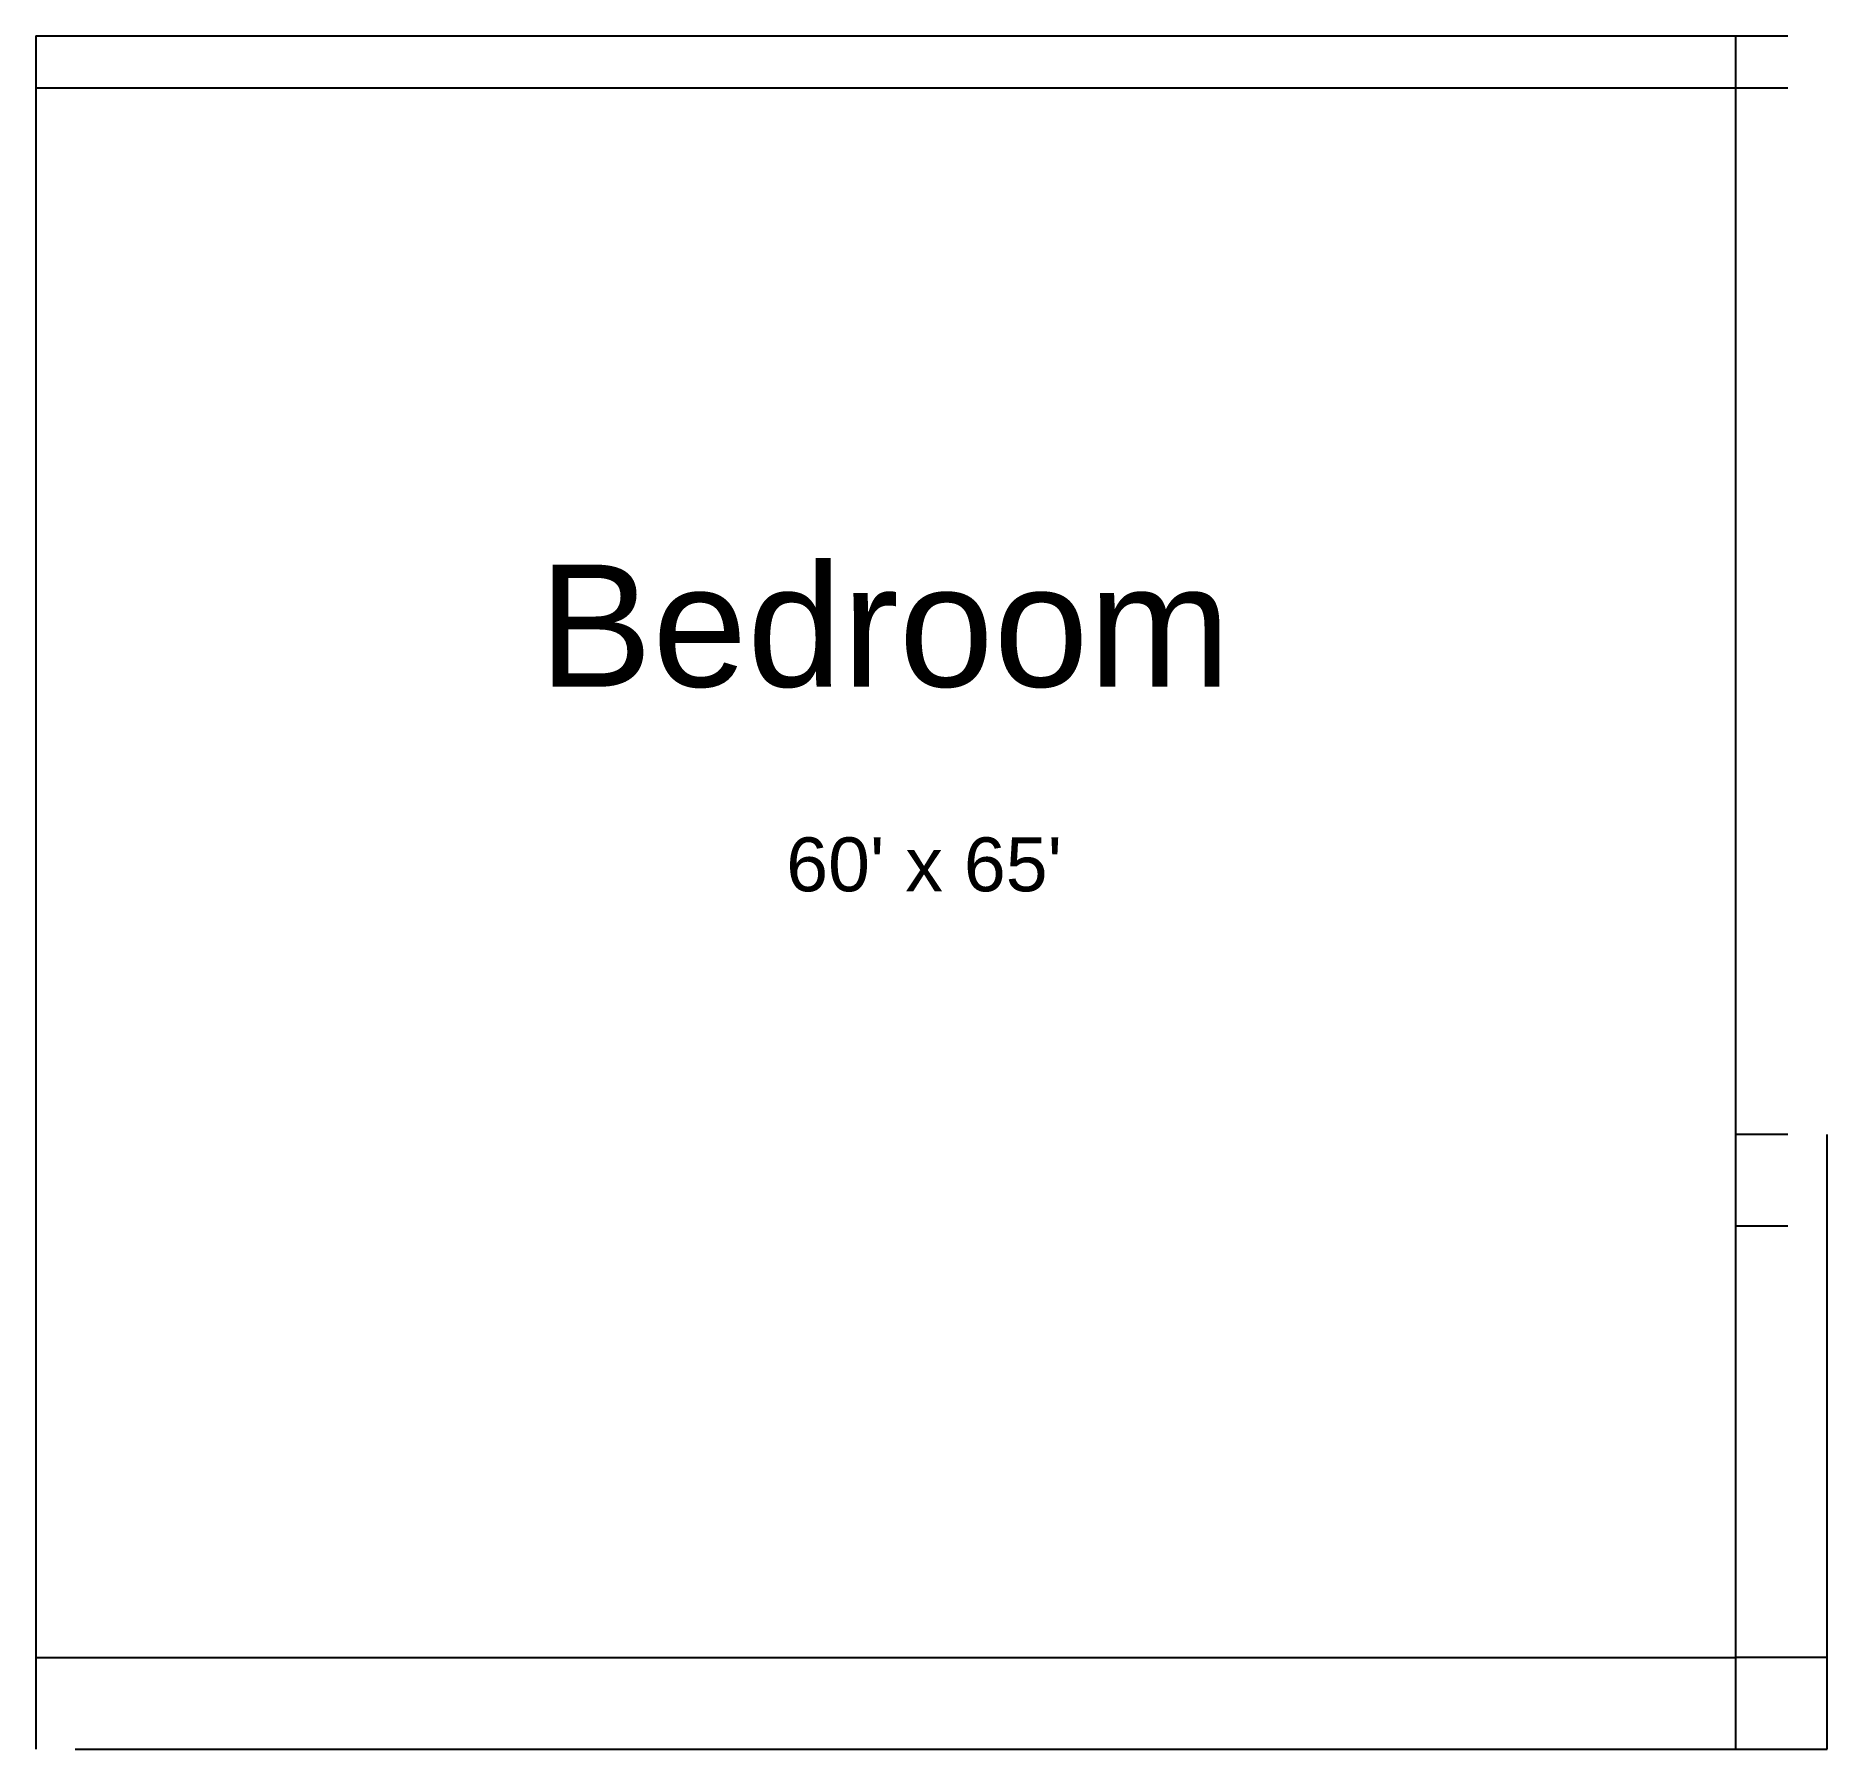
# Model space of a CAD drawing. Header units: inches. Extents: x 0 to 68500, y 0 to 65500.
import ezdxf

# ---------------------------------------------------------------- set-up
doc = ezdxf.new("R2010")
doc.units = ezdxf.units.IN
doc.header["$MEASUREMENT"] = 0
doc.styles.get("Standard").update_dxf_attribs({"font": 'arial.ttf'})

msp = doc.modelspace()

# ---------------------------------------------------------------- linework, layer by layer
for p, q in [((0, 65500), (0, 63500)), ((0, 65500), (65000, 65500)), ((65000, 65500), (65000, 63500)), ((65000, 65500), (67000, 65500)), ((0, 63500), (0, 3500)), ((65000, 63500), (0, 63500)), ((67000, 63500), (65000, 63500)), ((65000, 63500), (65000, 3500)), ((67000, 23500), (65000, 23500)), ((68500, 20000), (68500, 23500)), ((67000, 20000), (65000, 20000)), ((68500, 3500), (68500, 20000)), ((0, 3500), (0, 0)), ((0, 3500), (65000, 3500)), ((65000, 3500), (65000, 0)), ((68500, 3500), (65000, 3500)), ((68500, 0), (68500, 3500)), ((1500, 0), (65000, 0)), ((65000, 0), (68500, 0))]:
    msp.add_line(p, q)

# ---------------------------------------------------------------- texts
for s, height, p in [('Bedroom', 4668.8, (19225, 40617)), ("60' x 65'", 2061.7, (28694, 32795))]:
    msp.add_text(s, height=height).set_placement(p)

doc.saveas('drawing.dxf')
